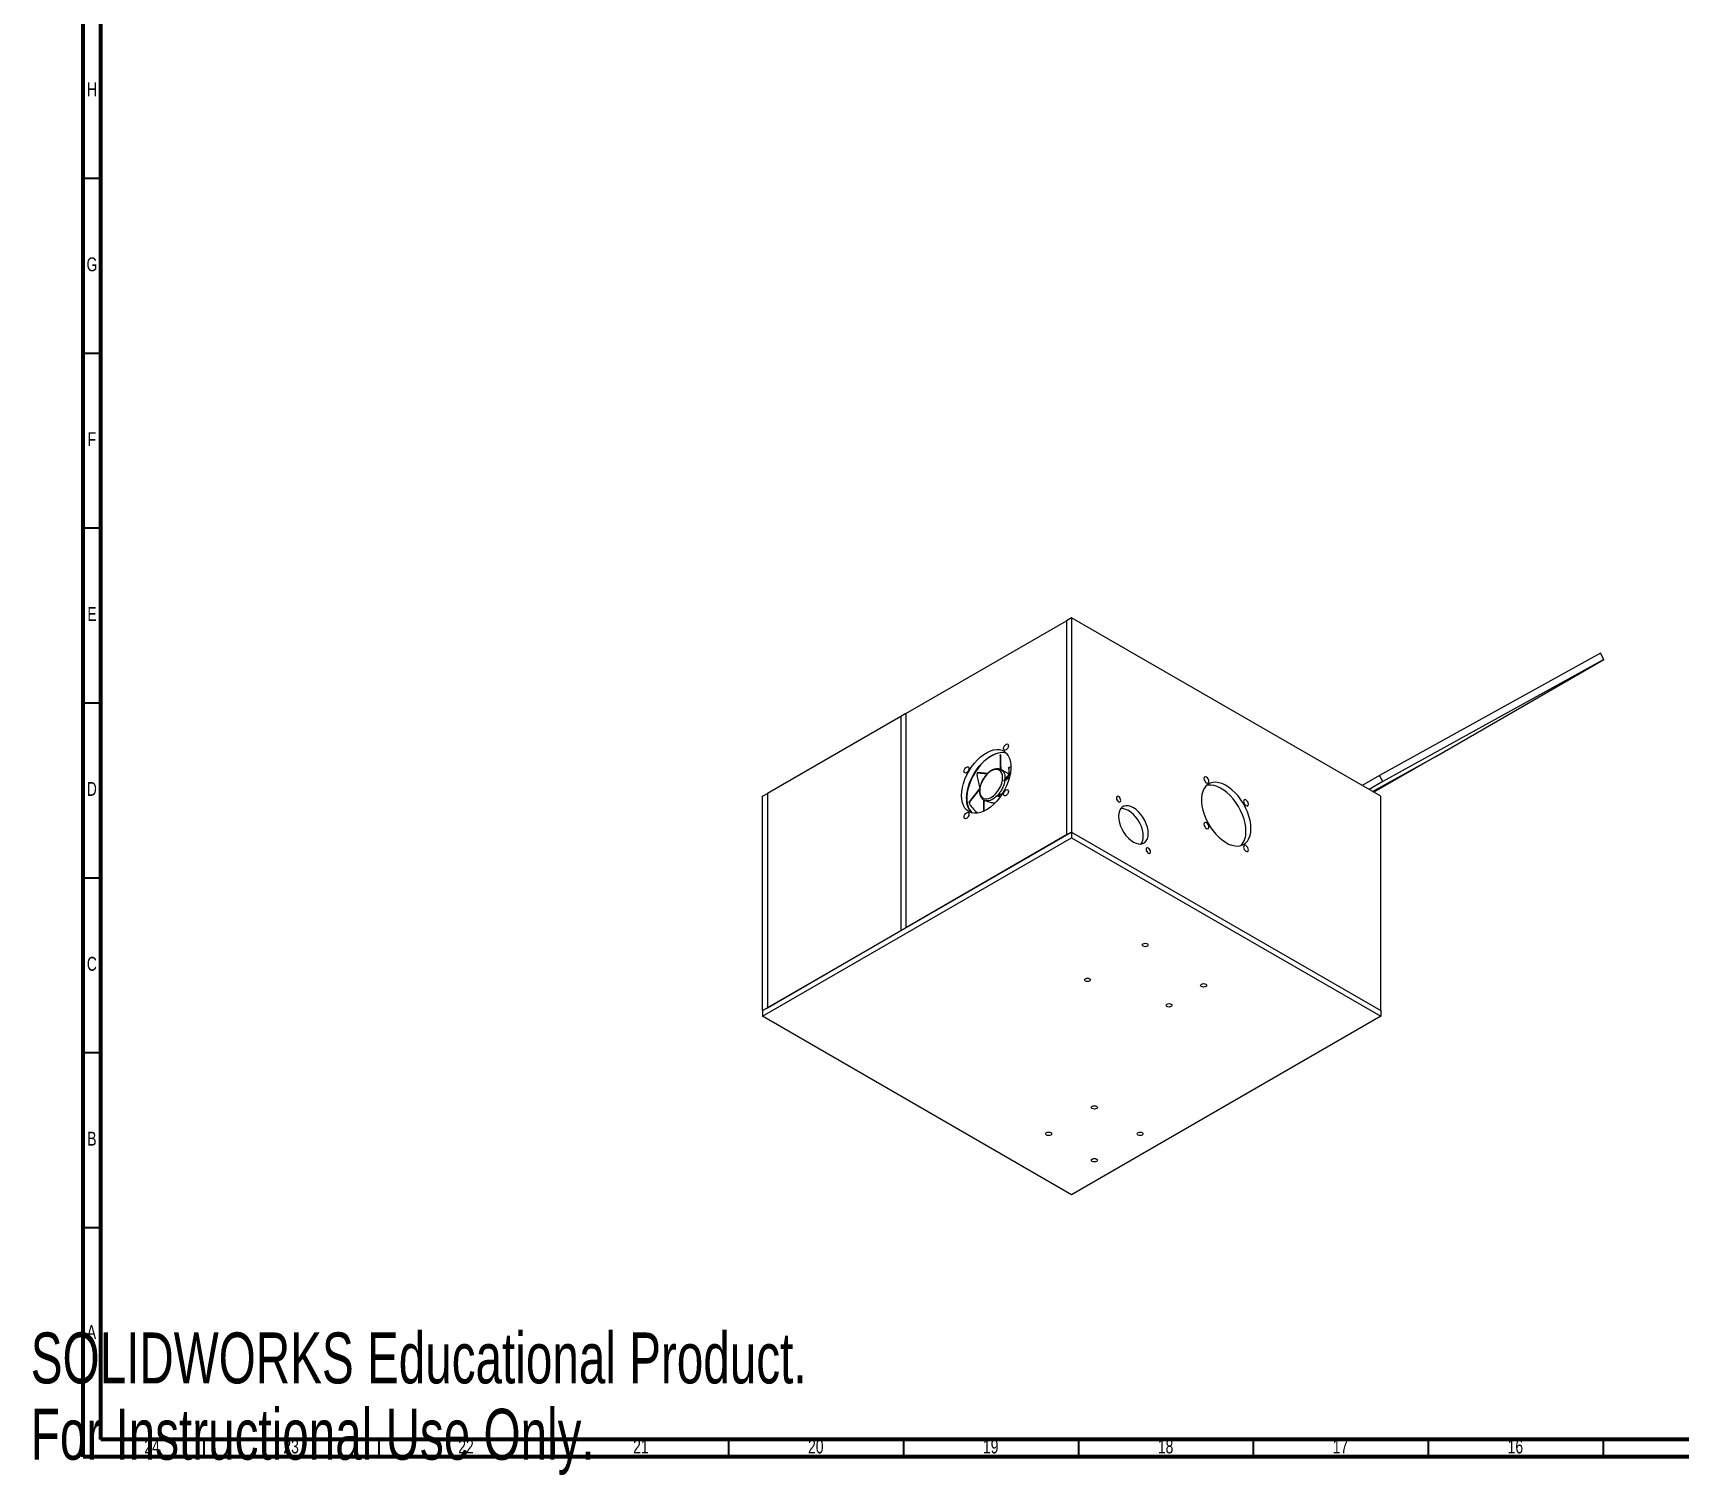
# Model space of a CAD drawing. Header units: millimetres. Extents: x 1 to 1184, y 0 to 836.
# Drawn here: x 0.6 to 471.5, y -0.2 to 412.1 of the extents above; entities that cross this region are included whole.
import ezdxf

# ---------------------------------------------------------------- set-up
doc = ezdxf.new("R2010")
doc.units = ezdxf.units.MM
doc.styles.add('SLDTEXTSTYLE0', font='TXT', dxfattribs={"width": 0.75})
doc.styles.add('SLDTEXTSTYLE3', font='TXT', dxfattribs={"width": 0.7})

msp = doc.modelspace()

# ---------------------------------------------------------------- linework, layer by layer
at = {"color": 7, "linetype": 'Continuous', "lineweight": 70}
for p, q in [((15, 5), (15, 836)), ((20, 10), (20, 831)), ((1179, 10), (20, 10)), ((1184, 5), (15, 5))]:
    msp.add_line(p, q, dxfattribs=at)
at = {"color": 7, "linetype": 'Continuous', "lineweight": 35}
for p, q in [((20, 370.5), (15, 370.5)), ((20, 320.5), (15, 320.5)), ((20, 270.5), (15, 270.5)), ((20, 220.5), (15, 220.5)), ((20, 170.5), (15, 170.5)), ((20, 120.5), (15, 120.5)), ((20, 70.5), (15, 70.5)), ((49.5, 10), (49.5, 5)), ((99.5, 10), (99.5, 5)), ((149.5, 10), (149.5, 5)), ((199.5, 10), (199.5, 5)), ((249.5, 10), (249.5, 5)), ((299.5, 10), (299.5, 5)), ((349.5, 10), (349.5, 5)), ((399.5, 10), (399.5, 5)), ((449.5, 10), (449.5, 5))]:
    msp.add_line(p, q, dxfattribs=at)
at = {"color": 7, "linetype": 'Continuous', "lineweight": 25}
for p, q in [((297.55, 244.9), (296.13, 244.09)), ((385.94, 193.88), (297.55, 244.9)), ((297.55, 244.9), (297.55, 183.66)), ((250.17, 217.55), (296.13, 244.09)), ((296.13, 244.09), (296.13, 182.84)), ((448.76, 234.77), (385.58, 199.86)), ((449.75, 233.03), (386.57, 198.12)), ((401.67, 205.27), (449.75, 233.03)), ((449.75, 233.03), (448.76, 234.77)), ((248.76, 216.74), (210.57, 194.69)), ((250.17, 217.55), (248.76, 216.74)), ((248.76, 216.74), (248.76, 155.5)), ((250.17, 217.55), (250.17, 156.31)), ((277.11, 205.59), (277.11, 201.6)), ((277.25, 205.74), (277.12, 205.71)), ((277.24, 205.6), (277.24, 201.54)), ((383.54, 195.26), (401.67, 205.27)), ((401.67, 205.27), (383.93, 195.03)), ((270.66, 200.59), (273.48, 200.34)), ((270.77, 200.75), (273.64, 200.5)), ((277.12, 201.6), (277.04, 201.62)), ((277.25, 201.54), (277.24, 201.54)), ((277.45, 201.44), (277.25, 201.54)), ((279.67, 200.17), (277.48, 201.43)), ((280.08, 200.49), (278.27, 198.24)), ((278.46, 198.41), (278.27, 198.24)), ((280.11, 200.7), (278.3, 198.46)), ((279.66, 200.18), (279.66, 201.84)), ((385.58, 199.86), (380.58, 196.97)), ((386.57, 198.12), (382.58, 195.81)), ((386.57, 198.12), (385.58, 199.86)), ((209.16, 193.88), (210.57, 194.69)), ((209.16, 132.64), (209.16, 193.88)), ((210.57, 194.69), (210.57, 133.45)), ((268.36, 192.33), (271.25, 195.93)), ((268.39, 192.19), (271.24, 195.74)), ((277.18, 193.77), (275.87, 193.89)), ((276.03, 194.04), (276.34, 194.13)), ((277.3, 193.93), (276.03, 194.04)), ((277.68, 194.55), (276.34, 194.13)), ((385.94, 132.64), (385.94, 193.88)), ((272.44, 189.62), (272.44, 192.83)), ((272.57, 192.77), (272.83, 192.62)), ((272.57, 189.68), (272.57, 192.77)), ((209.16, 132.64), (297.55, 183.66)), ((297.55, 183.66), (296.13, 182.84)), ((297.55, 183.66), (297.55, 182.03)), ((297.55, 183.66), (385.94, 132.64)), ((209.16, 131), (297.55, 182.03)), ((296.13, 182.84), (250.17, 156.31)), ((297.55, 182.03), (385.94, 131)), ((210.57, 133.45), (248.76, 155.5)), ((250.17, 156.31), (248.76, 155.5)), ((209.16, 132.64), (210.57, 133.45)), ((209.16, 132.64), (209.16, 131)), ((385.94, 132.64), (385.94, 131)), ((297.55, 79.98), (209.16, 131)), ((385.94, 131), (297.55, 79.98))]:
    msp.add_line(p, q, dxfattribs=at)
at = {"color": 8, "linetype": 'Continuous', "lineweight": 25}
msp.add_line((279.46, 201.93), (279.66, 201.82), dxfattribs=at)
at = {"color": 7, "linetype": 'Continuous', "lineweight": 25, "flags": 128}
for points in [[(266.08, 194.08), (266.14, 195.2), (266.33, 196.38), (266.64, 197.59), (267.07, 198.81), (267.6, 200.01), (268.24, 201.19), (268.96, 202.31), (269.75, 203.36), (270.61, 204.31), (271.51, 205.15), (272.44, 205.87), (273.39, 206.45), (274.33, 206.89), (275.25, 207.17), (276.13, 207.28), (276.96, 207.24), (277.72, 207.03), (278.4, 206.66), (278.98, 206.14), (279.46, 205.48), (279.83, 204.69), (280.08, 203.78), (280.21, 202.78), (280.21, 201.68), (280.08, 200.53), (279.83, 199.33), (279.46, 198.12), (278.98, 196.9), (278.4, 195.71), (277.72, 194.56), (276.96, 193.47), (276.13, 192.47), (275.25, 191.57), (274.33, 190.78), (273.39, 190.13), (272.44, 189.62), (271.51, 189.27), (270.61, 189.07), (269.75, 189.03), (268.96, 189.16), (268.24, 189.45), (267.6, 189.89), (267.07, 190.48), (266.64, 191.21), (266.33, 192.06), (266.14, 193.02), (266.08, 194.08)], [(278.1, 207.55), (278.16, 207.89), (278.31, 208.24), (278.54, 208.55), (278.81, 208.77), (279.08, 208.87), (279.31, 208.82), (279.46, 208.64), (279.52, 208.36), (279.46, 208.02), (279.31, 207.67), (279.08, 207.36), (278.81, 207.14), (278.54, 207.04), (278.31, 207.09), (278.16, 207.27), (278.1, 207.55)], [(267.5, 193.26), (267.56, 194.38), (267.75, 195.56), (268.06, 196.77), (268.48, 197.99), (269.02, 199.2), (269.65, 200.37), (270.37, 201.49), (271.17, 202.54), (272.03, 203.49), (272.93, 204.34), (273.86, 205.06), (274.8, 205.64), (275.74, 206.07), (276.66, 206.35), (277.54, 206.47), (278.37, 206.42), (278.81, 206.32)], [(278.98, 206.15), (278.71, 206.23), (277.93, 206.36), (277.08, 206.32), (276.19, 206.13), (275.27, 205.78), (274.33, 205.27), (273.4, 204.63), (272.5, 203.85), (271.62, 202.96), (270.81, 201.97), (270.05, 200.9), (269.38, 199.76), (268.8, 198.58), (268.33, 197.38), (267.96, 196.18), (267.72, 194.99), (267.59, 193.85), (267.59, 192.78), (267.72, 191.78), (267.96, 190.88), (268.33, 190.1), (268.8, 189.45), (269.15, 189.12)], [(266.79, 201.02), (266.84, 201.36), (267, 201.71), (267.23, 202.02), (267.5, 202.24), (267.77, 202.33), (268, 202.29), (268.15, 202.11), (268.2, 201.83), (268.15, 201.49), (268, 201.14), (267.77, 200.83), (267.5, 200.61), (267.23, 200.51), (267, 200.56), (266.84, 200.73), (266.79, 201.02)], [(277.84, 199.23), (277.77, 199.93), (277.59, 200.53), (277.29, 201.01), (276.88, 201.35), (276.38, 201.53), (275.82, 201.55), (275.2, 201.41), (274.57, 201.12), (273.93, 200.68), (273.32, 200.11), (272.75, 199.43), (272.25, 198.68), (271.85, 197.87), (271.55, 197.04), (271.36, 196.23), (271.3, 195.45), (271.36, 194.75), (271.55, 194.15), (271.85, 193.67), (272.25, 193.34), (272.75, 193.15), (273.32, 193.13), (273.93, 193.27), (274.57, 193.56), (275.2, 194.01), (275.82, 194.57), (276.38, 195.25), (276.88, 196.01), (277.29, 196.81), (277.59, 197.64), (277.77, 198.46), (277.84, 199.23)], [(348.81, 184.69), (348.75, 185.81), (348.56, 186.99), (348.25, 188.2), (347.83, 189.42), (347.29, 190.63), (346.66, 191.8), (345.94, 192.92), (345.14, 193.97), (344.28, 194.92), (343.38, 195.77), (342.45, 196.48), (341.51, 197.07), (340.57, 197.5), (339.65, 197.78), (338.77, 197.89), (337.94, 197.85), (337.18, 197.64), (336.5, 197.27), (335.91, 196.76), (335.43, 196.09), (335.06, 195.3), (334.81, 194.4), (334.69, 193.39), (334.69, 192.3), (334.81, 191.14), (335.06, 189.95), (335.43, 188.73), (335.91, 187.51), (336.5, 186.32), (337.18, 185.17), (337.94, 184.08), (338.77, 183.08), (339.65, 182.18), (340.57, 181.4), (341.51, 180.74), (342.45, 180.24), (343.38, 179.88), (344.28, 179.68), (345.14, 179.65), (345.94, 179.77), (346.66, 180.06), (347.29, 180.5), (347.83, 181.1), (348.25, 181.82), (348.56, 182.67), (348.75, 183.63), (348.81, 184.69)], [(336.79, 198.16), (336.74, 198.5), (336.59, 198.86), (336.36, 199.16), (336.09, 199.38), (335.81, 199.48), (335.59, 199.43), (335.43, 199.26), (335.38, 198.97), (335.43, 198.63), (335.59, 198.28), (335.81, 197.97), (336.09, 197.75), (336.36, 197.66), (336.59, 197.7), (336.74, 197.88), (336.79, 198.16)], [(278.1, 194.48), (278.16, 194.83), (278.31, 195.18), (278.54, 195.49), (278.81, 195.71), (279.08, 195.8), (279.31, 195.76), (279.46, 195.58), (279.52, 195.3), (279.46, 194.96), (279.31, 194.6), (279.08, 194.29), (278.81, 194.07), (278.54, 193.98), (278.31, 194.02), (278.16, 194.2), (278.1, 194.48)], [(311.62, 192.69), (311.57, 192.99), (311.43, 193.31), (311.23, 193.59), (310.98, 193.79), (310.74, 193.87), (310.53, 193.83), (310.4, 193.67), (310.35, 193.42), (310.4, 193.11), (310.53, 192.79), (310.74, 192.51), (310.98, 192.32), (311.23, 192.23), (311.43, 192.27), (311.57, 192.43), (311.62, 192.69)], [(347.4, 183.87), (347.34, 185), (347.15, 186.17), (346.84, 187.38), (346.41, 188.6), (345.88, 189.81), (345.24, 190.98), (344.52, 192.1), (343.73, 193.15), (342.87, 194.11), (341.97, 194.95), (341.04, 195.67), (340.09, 196.25), (339.15, 196.68), (338.23, 196.96), (337.35, 197.08), (336.52, 197.03), (336.09, 196.93)], [(266.79, 187.95), (266.84, 188.29), (267, 188.65), (267.23, 188.96), (267.5, 189.18), (267.77, 189.27), (268, 189.23), (268.15, 189.05), (268.2, 188.77), (268.15, 188.42), (268, 188.07), (267.77, 187.76), (267.5, 187.54), (267.23, 187.45), (267, 187.49), (266.84, 187.67), (266.79, 187.95)], [(319.47, 183.25), (319.4, 184.14), (319.21, 185.08), (318.9, 186.03), (318.48, 186.98), (317.95, 187.88), (317.35, 188.72), (316.68, 189.47), (315.96, 190.1), (315.23, 190.6), (314.49, 190.95), (313.77, 191.15), (313.1, 191.17), (312.5, 191.03), (311.98, 190.73), (311.55, 190.27), (311.24, 189.68), (311.05, 188.97), (310.98, 188.15), (311.05, 187.27), (311.24, 186.33), (311.55, 185.38), (311.98, 184.43), (312.5, 183.53), (313.1, 182.69), (313.77, 181.94), (314.49, 181.3), (315.23, 180.8), (315.96, 180.45), (316.68, 180.26), (317.35, 180.24), (317.95, 180.38), (318.48, 180.68), (318.9, 181.13), (319.21, 181.73), (319.4, 182.44), (319.47, 183.25)], [(318.05, 182.44), (317.99, 183.33), (317.8, 184.26), (317.49, 185.22), (317.06, 186.16), (316.54, 187.07), (315.93, 187.91), (315.26, 188.65), (314.55, 189.29), (313.81, 189.79), (313.07, 190.14), (312.36, 190.33), (311.69, 190.36), (311.6, 190.35)], [(348.11, 191.63), (348.05, 191.97), (347.9, 192.32), (347.67, 192.63), (347.4, 192.85), (347.13, 192.95), (346.9, 192.9), (346.75, 192.73), (346.69, 192.44), (346.75, 192.1), (346.9, 191.75), (347.13, 191.44), (347.4, 191.22), (347.67, 191.12), (347.9, 191.17), (348.05, 191.35), (348.11, 191.63)], [(336.79, 185.09), (336.74, 185.44), (336.59, 185.79), (336.36, 186.1), (336.09, 186.32), (335.81, 186.41), (335.59, 186.37), (335.43, 186.19), (335.38, 185.91), (335.43, 185.57), (335.59, 185.21), (335.81, 184.9), (336.09, 184.69), (336.36, 184.59), (336.59, 184.64), (336.74, 184.81), (336.79, 185.09)], [(320.1, 177.99), (320.06, 178.3), (319.92, 178.62), (319.71, 178.89), (319.47, 179.09), (319.22, 179.18), (319.02, 179.14), (318.88, 178.98), (318.83, 178.72), (318.88, 178.41), (319.02, 178.1), (319.22, 177.82), (319.47, 177.62), (319.71, 177.54), (319.92, 177.58), (320.06, 177.74), (320.1, 177.99)], [(348.11, 178.56), (348.05, 178.91), (347.9, 179.26), (347.67, 179.57), (347.4, 179.79), (347.13, 179.88), (346.9, 179.84), (346.75, 179.66), (346.69, 179.38), (346.75, 179.04), (346.9, 178.68), (347.13, 178.37), (347.4, 178.15), (347.67, 178.06), (347.9, 178.1), (348.05, 178.28), (348.11, 178.56)], [(319.2, 151.73), (319.39, 151.57), (319.45, 151.38), (319.39, 151.19), (319.2, 151.03), (318.93, 150.92), (318.6, 150.89), (318.28, 150.92), (318, 151.03), (317.82, 151.19), (317.75, 151.38), (317.82, 151.57), (318, 151.73), (318.28, 151.83), (318.6, 151.87), (318.93, 151.83), (319.2, 151.73)], [(302.69, 141.74), (302.88, 141.59), (302.94, 141.4), (302.88, 141.21), (302.69, 141.05), (302.42, 140.94), (302.09, 140.91), (301.77, 140.94), (301.49, 141.05), (301.31, 141.21), (301.24, 141.4), (301.31, 141.59), (301.49, 141.74), (301.77, 141.85), (302.09, 141.89), (302.42, 141.85), (302.69, 141.74)], [(335.89, 140.17), (336.08, 140.01), (336.14, 139.83), (336.08, 139.64), (335.89, 139.48), (335.62, 139.37), (335.29, 139.34), (334.96, 139.37), (334.69, 139.48), (334.5, 139.64), (334.44, 139.83), (334.5, 140.01), (334.69, 140.17), (334.96, 140.28), (335.29, 140.32), (335.62, 140.28), (335.89, 140.17)], [(326.03, 134.48), (326.21, 134.32), (326.28, 134.13), (326.21, 133.94), (326.03, 133.78), (325.75, 133.68), (325.43, 133.64), (325.1, 133.68), (324.82, 133.78), (324.64, 133.94), (324.58, 134.13), (324.64, 134.32), (324.82, 134.48), (325.1, 134.58), (325.43, 134.62), (325.75, 134.58), (326.03, 134.48)], [(304.66, 105.29), (304.85, 105.13), (304.91, 104.94), (304.85, 104.75), (304.66, 104.59), (304.39, 104.49), (304.06, 104.45), (303.74, 104.49), (303.46, 104.59), (303.28, 104.75), (303.21, 104.94), (303.28, 105.13), (303.46, 105.29), (303.74, 105.39), (304.06, 105.43), (304.39, 105.39), (304.66, 105.29)], [(291.58, 97.74), (291.77, 97.58), (291.83, 97.39), (291.77, 97.2), (291.58, 97.04), (291.31, 96.93), (290.98, 96.9), (290.65, 96.93), (290.38, 97.04), (290.19, 97.2), (290.13, 97.39), (290.19, 97.58), (290.38, 97.74), (290.65, 97.84), (290.98, 97.88), (291.31, 97.84), (291.58, 97.74)], [(317.74, 97.74), (317.93, 97.58), (317.99, 97.39), (317.93, 97.2), (317.74, 97.04), (317.47, 96.93), (317.14, 96.9), (316.82, 96.93), (316.54, 97.04), (316.36, 97.2), (316.29, 97.39), (316.36, 97.58), (316.54, 97.74), (316.82, 97.84), (317.14, 97.88), (317.47, 97.84), (317.74, 97.74)], [(304.66, 90.18), (304.85, 90.02), (304.91, 89.84), (304.85, 89.65), (304.66, 89.49), (304.39, 89.38), (304.06, 89.35), (303.74, 89.38), (303.46, 89.49), (303.28, 89.65), (303.21, 89.84), (303.28, 90.02), (303.46, 90.18), (303.74, 90.29), (304.06, 90.33), (304.39, 90.29), (304.66, 90.18)]]:
    msp.add_lwpolyline(points, dxfattribs=at)
at = {"color": 7, "linetype": 'Continuous', "lineweight": 25}
for centre, radius, start, end in [((273.1, 192.91), 5.61, 176.4737, 221.743), ((341.8, 183.52), 5.61, 318.257, 3.5263), ((314.59, 182.24), 3.47, 325.0486, 3.3576)]:
    msp.add_arc(centre, radius, start, end, dxfattribs=at)
for points, knots in [([(277.11, 205.59), (277.11, 205.61), (277.11, 205.66), (277.12, 205.72), (277.12, 205.72), (277.12, 205.72)], [0, 0, 0, 0, 0.208798, 0.5110355, 1, 1, 1, 1]), ([(277.24, 205.6), (277.22, 205.6), (277.18, 205.6), (277.13, 205.59), (277.11, 205.59)], [0, 0, 0, 0, 0.56, 1, 1, 1, 1]), ([(277.26, 205.62), (277.26, 205.65), (277.25, 205.73), (277.25, 205.76), (277.25, 205.73), (277.24, 205.68), (277.24, 205.62), (277.24, 205.6)], [0, 0, 0, 0, 0.254697, 0.63647, 0.780992, 0.92677, 1, 1, 1, 1]), ([(277.38, 202.12), (277.36, 202.89), (277.32, 204.28), (277.28, 205.22), (277.26, 205.62)], [0, 0, 0, 0, 0.5623316, 1, 1, 1, 1]), ([(270.66, 200.59), (270.64, 200.59), (270.6, 200.58), (270.54, 200.51), (270.49, 200.32), (270.49, 200.09), (270.51, 199.92), (270.52, 199.88)], [0, 0, 0, 0, 0.085281, 0.208726, 0.438799, 0.866122, 1, 1, 1, 1]), ([(270.52, 199.88), (270.62, 199.33), (270.81, 198.23), (271.08, 197.04), (271.29, 196.39), (271.32, 196.32)], [0, 0, 0, 0, 0.464711, 0.937358, 1, 1, 1, 1]), ([(270.77, 200.75), (270.75, 200.72), (270.71, 200.67), (270.68, 200.61), (270.66, 200.59)], [0, 0, 0, 0, 0.56, 1, 1, 1, 1]), ([(270.68, 200.7), (270.69, 200.72), (270.71, 200.75), (270.75, 200.75), (270.77, 200.75)], [0, 0, 0, 0, 0.6058501, 1, 1, 1, 1]), ([(272.21, 198.7), (272.07, 198.44), (271.87, 198.07), (271.64, 197.5), (271.48, 197.03), (271.34, 196.48), (271.24, 195.92), (271.21, 195.37), (271.23, 194.85), (271.32, 194.35), (271.48, 193.9), (271.69, 193.5), (271.98, 193.15), (272.25, 192.9), (272.45, 192.8), (272.51, 192.77)], [0, 0, 0, 0, 0.1165399, 0.1631383, 0.2395588, 0.3170777, 0.3984186, 0.4811869, 0.5644786, 0.647603, 0.7300575, 0.810854, 0.8892862, 0.9662125, 1, 1, 1, 1]), ([(277.04, 201.62), (276.92, 201.65), (276.64, 201.74), (276.19, 201.75), (275.68, 201.69), (275.18, 201.53), (274.68, 201.29), (274.19, 200.97), (273.72, 200.59), (273.3, 200.18), (272.94, 199.76), (272.57, 199.29), (272.35, 198.92), (272.21, 198.7)], [0, 0, 0, 0, 0.069011, 0.16429, 0.261672, 0.358787, 0.455697, 0.552284, 0.645484, 0.743392, 0.81634, 0.890107, 1, 1, 1, 1]), ([(278.46, 198.41), (278.38, 197.99), (278.21, 197.15), (277.67, 195.96), (277.04, 194.92), (276.57, 194.39), (276.34, 194.13)], [0, 0, 0, 0, 0.276111, 0.560948, 0.783889, 1, 1, 1, 1]), ([(277.24, 201.54), (277.22, 201.55), (277.18, 201.57), (277.13, 201.59), (277.11, 201.6)], [0, 0, 0, 0, 0.56, 1, 1, 1, 1]), ([(277.39, 201.46), (277.39, 201.51), (277.39, 201.69), (277.39, 201.91), (277.38, 202.06), (277.38, 202.12)], [0, 0, 0, 0, 0.199229, 0.679286, 1, 1, 1, 1]), ([(278.27, 198.24), (278.28, 198.28), (278.29, 198.36), (278.3, 198.43), (278.3, 198.46)], [0, 0, 0, 0, 0.56, 1, 1, 1, 1]), ([(278.46, 198.41), (278.83, 198.69), (279.35, 199.1), (279.69, 199.24), (279.79, 199.28)], [0, 0, 0, 0, 0.701643, 1, 1, 1, 1]), ([(280.18, 202.36), (280.1, 202.32), (279.86, 202.19), (279.62, 202.04), (279.46, 201.93)], [0, 0, 0, 0, 0.333072, 1, 1, 1, 1]), ([(279.66, 201.84), (279.65, 201.86), (279.65, 201.9), (279.63, 201.94), (279.58, 201.97), (279.53, 201.97), (279.49, 201.94), (279.46, 201.93)], [0, 0, 0, 0, 0.17579, 0.366483, 0.563932, 0.791346, 1, 1, 1, 1]), ([(275.87, 193.89), (275.9, 193.91), (275.95, 193.97), (276.01, 194.02), (276.03, 194.04)], [0, 0, 0, 0, 0.56, 1, 1, 1, 1]), ([(268.32, 192), (268.31, 192.04), (268.3, 192.13), (268.31, 192.25), (268.35, 192.31), (268.36, 192.33)], [0, 0, 0, 0, 0.337624, 0.77852, 1, 1, 1, 1]), ([(268.32, 192), (268.32, 191.97), (268.33, 191.92), (268.34, 191.87), (268.34, 191.84)], [0, 0, 0, 0, 0.47903, 1, 1, 1, 1]), ([(268.39, 192.19), (268.37, 192.16), (268.33, 192.1), (268.32, 191.94), (268.37, 191.67), (268.49, 191.42), (268.61, 191.27), (268.64, 191.23)], [0, 0, 0, 0, 0.085281, 0.208726, 0.438799, 0.866122, 1, 1, 1, 1]), ([(268.36, 192.33), (268.37, 192.3), (268.37, 192.26), (268.38, 192.21), (268.39, 192.19)], [0, 0, 0, 0, 0.56, 1, 1, 1, 1]), ([(268.64, 191.23), (269.02, 190.77), (269.64, 190.02), (270.35, 189.37), (270.62, 189.12)], [0, 0, 0, 0, 0.620346, 1, 1, 1, 1]), ([(272.44, 192.83), (272.46, 192.81), (272.5, 192.79), (272.55, 192.77), (272.57, 192.77)], [0, 0, 0, 0, 0.56, 1, 1, 1, 1]), ([(275.52, 191.9), (275.13, 191.95), (274.19, 192.08), (273.34, 192.42), (272.83, 192.62)], [0, 0, 0, 0, 0.413878, 1, 1, 1, 1])]:
    msp.add_open_spline(points, degree=3, knots=knots, dxfattribs=at)
at = {"color": 8, "linetype": 'Continuous', "lineweight": 25}
for points, knots in [([(277.46, 201.4), (277.61, 201.31), (278.01, 201.08), (278.35, 200.39), (278.53, 199.53), (278.5, 198.91), (278.48, 198.61)], [0, 0, 0, 0, 0.207061, 0.519069, 0.763275, 1, 1, 1, 1]), ([(276.07, 193.87), (275.79, 193.62), (275.19, 193.09), (274.3, 192.67), (273.48, 192.49), (273.05, 192.58), (272.83, 192.62)], [0, 0, 0, 0, 0.250226, 0.545249, 0.776162, 1, 1, 1, 1])]:
    msp.add_open_spline(points, degree=3, knots=knots, dxfattribs=at)

# ---------------------------------------------------------------- texts
at = {"color": 7, "linetype": 'Continuous', "lineweight": 0, "attachment_point": 2, "style": 'SLDTEXTSTYLE0'}
for s, insert, char_height in [('H', (17.49, 397.97), 3.97), ('G', (17.49, 347.97), 3.97), ('F', (17.46, 297.97), 3.97), ('E', (17.51, 247.97), 3.97), ('D', (17.45, 197.97), 3.97), ('C', (17.46, 147.97), 3.97), ('B', (17.47, 97.97), 3.97), ('A', (17.34, 42.72), 3.97), ('24', (34.67, 9.97), 3.969), ('23', (74.42, 9.97), 3.969), ('22', (124.42, 9.97), 3.969), ('21', (174.42, 9.97), 3.969), ('20', (224.42, 9.97), 3.969), ('19', (274.42, 9.97), 3.969), ('18', (324.42, 9.97), 3.969), ('17', (374.42, 9.97), 3.969), ('16', (424.42, 9.97), 3.969)]:
    msp.add_mtext(s, dxfattribs=dict(at, insert=insert, char_height=char_height))
at = {"color": 7, "linetype": 'Continuous', "char_height": 14.5493, "attachment_point": 1, "style": 'SLDTEXTSTYLE3'}
for s, insert in [('SOLIDWORKS Educational Product.', (0, 40.58)), ('For Instructional Use Only.', (0, 18.76))]:
    msp.add_mtext(s, dxfattribs=dict(at, insert=insert))

doc.saveas('drawing.dxf')
